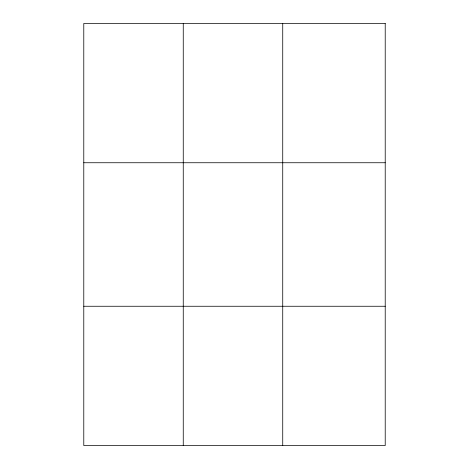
<?xml version="1.0" encoding="UTF-8"?>
<svg xmlns="http://www.w3.org/2000/svg" width="469" height="469" viewBox="0 0 469 469"><rect width="100%" height="100%" fill="white"/><g stroke="black" fill="none" stroke-linecap="round" stroke-linejoin="round"><path stroke-width="0.7" d="M183.256 23.45L183.256 445.55M282.731 23.45L282.731 445.55M83.781 162.743L385.219 162.743M83.781 306.257L385.219 306.257M385.219 23.45L385.219 445.55L83.781 445.55L83.781 23.45L385.219 23.45"/></g></svg>
